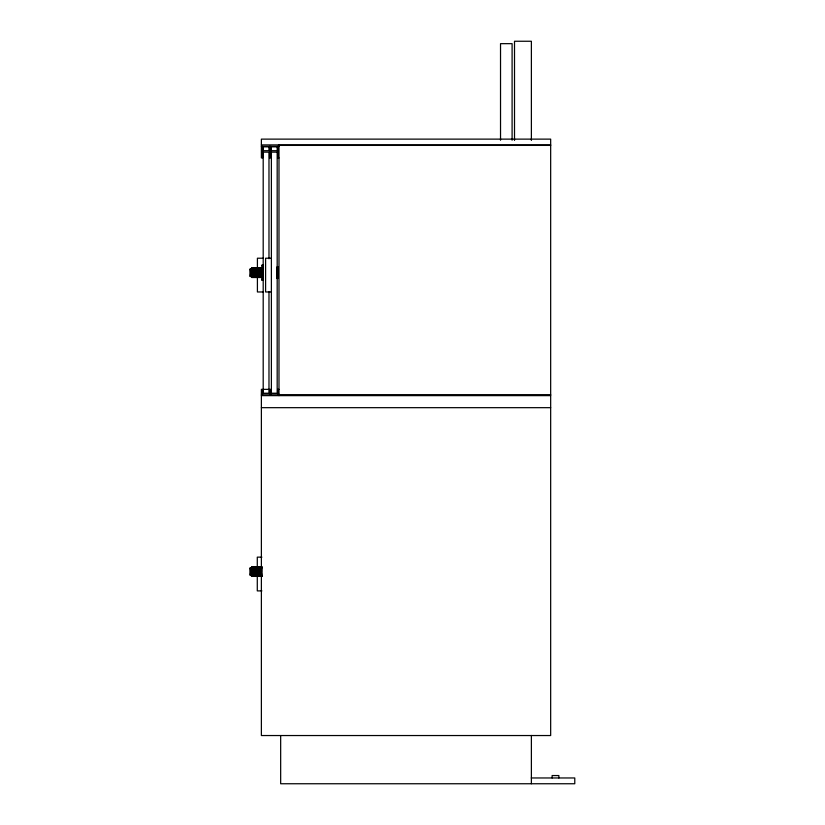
<?xml version="1.0" encoding="UTF-8"?>
<svg xmlns="http://www.w3.org/2000/svg" width="825" height="825" viewBox="0 0 825 825"><rect width="100%" height="100%" fill="white"/><g stroke="black" fill="none" stroke-linecap="round" stroke-linejoin="round"><path stroke-width="1.24" d="M261.381 144.911L550.667 144.911M278.984 145.396L550.667 145.396M261.381 146.355L278.984 146.355M278.984 157.926L277.778 157.926L277.778 146.355M263.196 258.215L257.41 258.215L257.41 268.218M271.384 258.215L265.598 258.215L265.598 291.968L271.384 291.968M262.226 265.031L263.196 265.031M262.226 265.227L263.196 265.227M262.226 265.547L263.196 265.547M262.226 266.001L263.196 266.001M262.226 266.558L263.196 266.558M277.179 266.939L278.138 266.898L278.138 278.468L277.179 278.468M277.179 267.094L278.138 267.094M262.226 267.228L263.196 267.228M277.179 267.331L278.138 267.331M277.179 267.671L278.138 267.671M263.196 267.898L251.738 267.898L251.738 277.499L263.196 277.499M251.738 268.022L263.196 268.022M277.179 268.084L278.138 268.084M251.738 268.228L263.196 268.228M251.738 268.507L263.196 268.507M277.179 268.589L278.138 268.589M263.196 268.826L250.295 268.826L250.295 276.54L263.196 276.54M250.295 268.95L251.738 268.95M250.295 269.115L251.738 269.115M277.179 269.156L278.138 269.156M250.295 269.342L263.196 269.27M277.179 269.332L278.138 269.332M277.179 269.414L278.138 269.558M250.295 269.62L251.738 269.62M262.226 269.723L263.196 269.723M251.738 269.744L263.196 269.744M277.179 269.785L278.138 269.785M250.295 269.95L251.738 269.95M277.179 270.002L278.138 270.002M250.295 270.332L263.196 270.27M277.179 270.291L278.138 270.291M277.179 270.466L278.138 270.466M250.222 270.755L251.738 270.755M262.226 270.683L263.196 270.683M277.179 270.621L278.138 270.621M251.738 270.837L263.196 270.837M277.179 270.992L278.138 270.992M250.295 271.198L251.738 271.198M277.179 271.177L278.138 271.177M251.738 271.435L263.196 271.435M277.179 271.384L278.138 271.384M250.295 271.683L251.738 271.683M262.226 271.673L263.196 271.673M277.179 271.807L278.138 271.92M251.738 272.054L263.196 272.054M250.295 272.178L251.738 272.178M277.179 272.24L278.138 272.24M250.295 272.683L263.196 272.683M277.179 272.683L278.138 272.683M277.179 273.116L278.138 273.116M250.295 273.178L263.196 273.312M277.179 273.436L278.138 273.436M250.295 273.673L251.738 273.673M262.226 273.683L263.196 273.683M277.179 273.549L278.138 273.549M251.738 273.931L263.196 273.931M277.179 273.972L278.138 273.972M250.295 274.158L251.738 274.158M277.179 274.178L278.138 274.178M277.179 274.364L278.138 274.364M263.196 274.519L250.222 274.612M262.226 274.673L263.196 274.673M277.179 274.735L278.138 274.735M250.295 275.024L263.196 275.086M277.179 274.89L278.138 274.89M277.179 275.065L278.138 275.065M250.295 275.406L251.738 275.406M277.179 275.354L278.138 275.354M250.295 275.736L263.196 275.632M277.179 275.798L278.138 275.798M250.295 276.014L263.196 276.086M277.179 276.024L278.138 276.055M250.295 276.241L251.738 276.241M277.179 276.2L278.138 276.2M250.295 276.406L251.738 276.406M277.179 276.767L278.138 276.767M251.738 276.849L263.196 276.849M251.738 277.138L263.196 277.138M277.179 277.272L278.138 277.272M251.738 277.334L263.196 277.334M277.179 277.685L278.138 277.685M262.226 278.138L263.196 278.138M277.179 278.025L278.138 278.025M277.179 278.262L278.138 278.262M262.226 278.798L263.196 278.798M262.226 279.355L263.196 279.355M262.226 279.809L263.196 279.809M262.226 280.129L263.196 280.129M262.226 280.325L263.196 280.325L262.226 280.397L262.226 264.969M263.196 291.968L257.41 291.968L257.41 276.963M263.196 389.359L268.981 389.359M278.984 389.359L277.778 389.359L277.778 394.175M261.381 394.175L278.984 394.175M278.984 394.659L550.667 394.659M261.381 395.629L550.667 395.629M261.381 407.674L550.667 407.674M261.917 557.143L257.287 557.143L257.287 567.146M261.948 566.827L251.738 566.827L251.738 576.428M251.738 566.95L261.948 566.95M251.738 567.157L261.948 567.157M251.738 567.435L261.948 567.435M251.738 567.755L250.295 567.755L250.295 575.468L261.948 575.427M250.295 567.878L261.948 567.786M250.295 568.043L251.738 568.043M250.295 568.27L261.948 568.198M250.295 568.549L251.738 568.549M251.738 568.673L261.948 568.673M250.295 568.879L251.738 568.879M250.295 569.26L261.948 569.198M250.222 569.683L261.948 569.766M250.295 570.127L251.738 570.127M251.738 570.364L261.948 570.364M250.295 570.611L251.738 570.611M251.738 570.982L261.948 570.982M250.295 571.106L251.738 571.106M250.295 571.612L261.948 571.612M250.295 572.107L251.738 572.107M251.738 572.241L261.948 572.241M250.295 572.602L251.738 572.602M251.738 572.859L261.948 572.859M250.295 573.086L251.738 573.086M250.222 573.54L261.948 573.447M250.295 573.952L261.948 574.014M250.295 574.334L251.738 574.334M251.738 574.54L261.948 574.54M250.295 574.664L251.738 574.664M250.295 574.942L251.738 574.942M251.738 575.015L261.948 575.015M250.295 575.169L251.738 575.169M251.738 575.778L261.948 575.778M251.738 576.067L261.948 576.067M251.738 576.262L261.948 576.262M251.738 576.386L261.948 576.386M261.917 590.896L257.287 590.896L257.287 575.891M531.259 777.965L574.778 777.965L574.778 783.75L280.665 783.75L280.665 735.539M558.865 777.965L558.865 775.552L552.121 775.552L552.121 777.965M531.382 140.425L531.382 41.25L514.511 41.25L514.511 140.425M531.382 735.457L531.382 783.75M512.098 140.24L512.098 43.663L500.528 43.663L500.528 140.24M278.984 144.911L278.984 395.629M270.786 146.355L270.786 157.926L269.579 157.926L269.579 146.355M270.786 394.175L270.786 389.359L269.579 389.359L269.579 394.175M268.981 258.792L268.981 152.14L263.196 152.14L263.196 393.216L268.981 393.216L268.981 291.576M262.587 146.355L262.587 157.926L261.381 157.926L261.381 139.126L550.667 139.126L550.667 735.539L261.381 735.539L261.381 389.359L262.587 389.359L262.587 394.175M268.981 146.84L263.196 146.84L263.196 150.697L268.981 150.697L268.981 146.84M277.179 146.84L271.384 146.84L271.384 150.697L277.179 150.697L277.179 146.84M277.179 152.14L271.384 152.14L271.384 393.216L277.179 393.216L277.179 152.14M278.138 275.571L277.179 275.571L278.138 275.602"/></g></svg>
